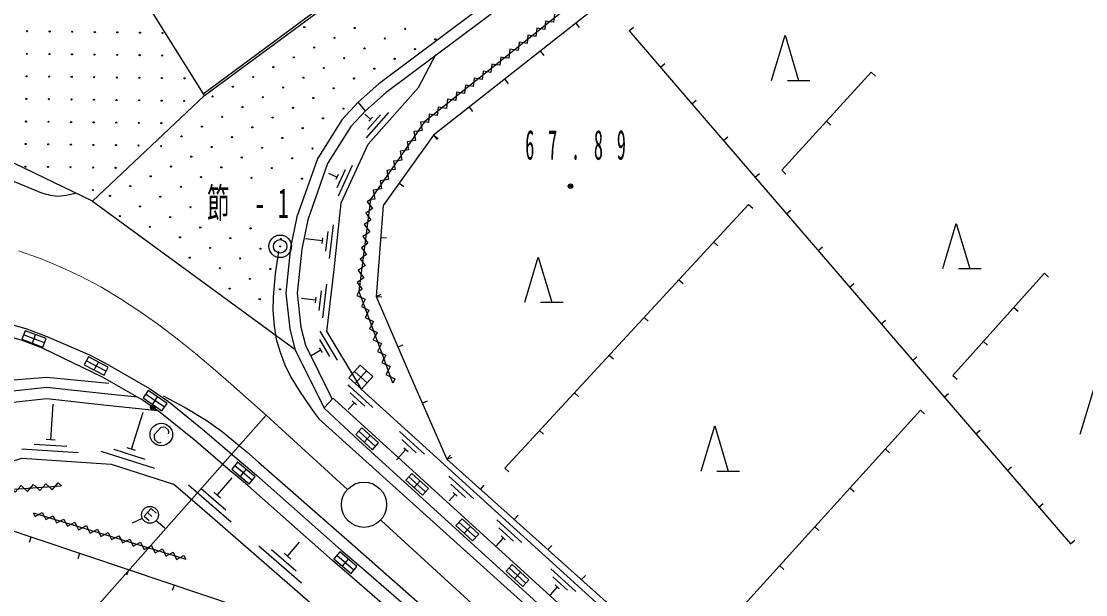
# Model space of a CAD drawing. Units: millimetres, scale not verified. Extents: x 40000 to 680000, y 20000 to 380000.
# Drawn here: x 441316 to 488496, y 293921 to 319318 of the extents above; entities that cross this region are included whole.
import ezdxf

# ---------------------------------------------------------------- set-up
doc = ezdxf.new("R2010")
doc.units = ezdxf.units.MM
doc.header["$LTSCALE"] = 1000
doc.linetypes.add('CHAIN', pattern=[18.5, 12, -1.5, 3.5, -1.5])
for name, color, linetype, lineweight in [('M-BGD', 7, 'Continuous', 25), ('M-BMK', 2, 'CHAIN', 13), ('M-BMK-SRVR', 3, 'Continuous', 25), ('M-STR-HTXT', 7, 'Continuous', 13), ('M-STR-STRC', 7, 'Continuous', 25)]:
    doc.layers.add(name, color=color, linetype=linetype, lineweight=lineweight)
doc.styles.add('ＭＳ ゴシック', font='')
doc.styles.get('ＭＳ ゴシック').set_extended_font_data('MS Gothic')

msp = doc.modelspace()

# ---------------------------------------------------------------- linework, layer by layer
at = {"layer": 'M-BGD'}
for p, q in [((449370, 316111), (464760, 327464)), ((449430, 316030), (464819, 327384)), ((444779, 323469), (449370, 316111)), ((467112, 321205), (459190, 314868)), ((467509, 320515), (459589, 314279)), ((465891, 319241), (466046, 319044)), ((468258, 318899), (468447, 319062)), ((468258, 318899), (471044, 315662)), ((464316, 318000), (464470, 317804)), ((469651, 317281), (469840, 317444)), ((478991, 317063), (475023, 312721)), ((478991, 317063), (479175, 316895)), ((462740, 316760), (462895, 316564)), ((475272, 316700), (476272, 316700)), ((449430, 316030), (449370, 316111)), ((456245, 315732), (455522, 314960)), ((456578, 315359), (456245, 315732)), ((471044, 315662), (471233, 315825)), ((471044, 315662), (471233, 315825)), ((471044, 315662), (487816, 296174)), ((456610, 315390), (455920, 314654)), ((456799, 314982), (456550, 315203)), ((457596, 315276), (456598, 314156)), ((457239, 315175), (456657, 314522)), ((461165, 315520), (461319, 315323)), ((455522, 314960), (454440, 313233)), ((456882, 315075), (456715, 314888)), ((459190, 314868), (456794, 311420)), ((477007, 314892), (477192, 314724)), ((455920, 314654), (454894, 313015)), ((459589, 314279), (457362, 311165)), ((459589, 314279), (459792, 314134)), ((459589, 314279), (459744, 314083)), ((472442, 314038), (472631, 314201)), ((454440, 313233), (453536, 310655)), ((454894, 313015), (454019, 310521)), ((455979, 312933), (455354, 311570)), ((455303, 312418), (454947, 312581)), ((455355, 312532), (455251, 312305)), ((455667, 312733), (455302, 311937)), ((473839, 312414), (474029, 312577)), ((475023, 312721), (475208, 312552)), ((458061, 312143), (458265, 311997)), ((456794, 311420), (456281, 307353)), ((444479, 311344), (453434, 304803)), ((457362, 311165), (457045, 307127)), ((473554, 311208), (462741, 299530)), ((473554, 311208), (473737, 311038)), ((475237, 310790), (475426, 310953)), ((453536, 310655), (453255, 309299)), ((454019, 310521), (453750, 309221)), ((454901, 310011), (454804, 309142)), ((455135, 310299), (454968, 308809)), ((454654, 309599), (453918, 309681)), ((454668, 309723), (454640, 309474)), ((457251, 309745), (457500, 309725)), ((472009, 309540), (472192, 309370)), ((453255, 309299), (453040, 307282)), ((453750, 309221), (453543, 307283)), ((476635, 309166), (476824, 309329)), ((486664, 308157), (482607, 303629)), ((482858, 308368), (483858, 308368)), ((486664, 308157), (486851, 307990)), ((454840, 307673), (454673, 306182)), ((470464, 307871), (470648, 307701)), ((478032, 307542), (478222, 307705)), ((453040, 307282), (453218, 305690)), ((453543, 307283), (453711, 305777)), ((454607, 307385), (454509, 306515)), ((456281, 307353), (457380, 304373)), ((457045, 307127), (457274, 307226)), ((454359, 306972), (453741, 307041)), ((454373, 307096), (454345, 306848)), ((457045, 307127), (458010, 304893)), ((457045, 307127), (457294, 307107)), ((464328, 306875), (465328, 306875)), ((468920, 306203), (469103, 306033)), ((485312, 306648), (485498, 306481)), ((453711, 305777), (453906, 304976)), ((479430, 305918), (479619, 306081)), ((442346, 305079), (441412, 305425)), ((441809, 305064), (441949, 305439)), ((453218, 305690), (453434, 304803)), ((454543, 305599), (455315, 304313)), ((454856, 305563), (456171, 303374)), ((453434, 304803), (454734, 302186)), ((453906, 304976), (455096, 302582)), ((454522, 304857), (454650, 304643)), ((454532, 305228), (454983, 304478)), ((458010, 304893), (458239, 304992)), ((458010, 304893), (458239, 304992)), ((458010, 304893), (458599, 303529)), ((483959, 305138), (484146, 304971)), ((454586, 304750), (454167, 304498)), ((457380, 304373), (457774, 303306)), ((467375, 304535), (467558, 304365)), ((480828, 304294), (481017, 304457)), ((445076, 303815), (444198, 304285)), ((444543, 303874), (444732, 304226)), ((445221, 304078), (446994, 303053)), ((446673, 302545), (444920, 303559)), ((456087, 303804), (456643, 303300)), ((456617, 303830), (456114, 303274)), ((456171, 303374), (456381, 303024)), ((458599, 303529), (460179, 299919)), ((482607, 303629), (482793, 303462)), ((442450, 303093), (439336, 302765)), ((445013, 302819), (442450, 303093)), ((446994, 303053), (447834, 302472)), ((455792, 303221), (455884, 303137)), ((455884, 303137), (456903, 302213)), ((456381, 303024), (489303, 273170)), ((442450, 302590), (439436, 302273)), ((444960, 302322), (442450, 302590)), ((446465, 302665), (445013, 302819)), ((447474, 301991), (446673, 302545)), ((447661, 302226), (446827, 302804)), ((447130, 302350), (447358, 302679)), ((447834, 302472), (449350, 301248)), ((454744, 302195), (455139, 302628)), ((455139, 302628), (455200, 302572)), ((455889, 302863), (456537, 302275)), ((455986, 302504), (456171, 302337)), ((459091, 302405), (459320, 302505)), ((465830, 302867), (466014, 302697)), ((482225, 302670), (482415, 302833)), ((442622, 300781), (442724, 302356)), ((447363, 302067), (444960, 302322)), ((446194, 300363), (446723, 302006)), ((448974, 300781), (447474, 301991)), ((454735, 302185), (454744, 302195)), ((456076, 300943), (454735, 302185)), ((456079, 302420), (455805, 302118)), ((481170, 302098), (471801, 291765)), ((481170, 302098), (481355, 301930)), ((454375, 301890), (454508, 301710)), ((454508, 301710), (471378, 286522)), ((449350, 301248), (450971, 299861)), ((456413, 301313), (456144, 301017)), ((456144, 301017), (456883, 300344)), ((456278, 301165), (457018, 300492)), ((457152, 300640), (456413, 301313)), ((458079, 301147), (459190, 300139)), ((464286, 301198), (464469, 301028)), ((483623, 301046), (483812, 301209)), ((443330, 300485), (441883, 300578)), ((442822, 300768), (442423, 300793)), ((450571, 299413), (448942, 300807)), ((456783, 300976), (456513, 300681)), ((456883, 300344), (457152, 300640)), ((458176, 300789), (458824, 300201)), ((443838, 300201), (441343, 300362)), ((447231, 299504), (444851, 300270)), ((446808, 299903), (445428, 300347)), ((446385, 300302), (446004, 300425)), ((451315, 300244), (451833, 299790)), ((458366, 300347), (457949, 299887)), ((458273, 300431), (458458, 300263)), ((460179, 299919), (460346, 300105)), ((479609, 300376), (479794, 300208)), ((451204, 299270), (450775, 299633)), ((450971, 299861), (451439, 299464)), ((451833, 299790), (455858, 296263)), ((460179, 299919), (460408, 300019)), ((460179, 299919), (490039, 273262)), ((450969, 299076), (450571, 299413)), ((451031, 299155), (451290, 299460)), ((451048, 299141), (451417, 298829)), ((451546, 298981), (451204, 299270)), ((451675, 299134), (451361, 299400)), ((451417, 298829), (451675, 299134)), ((458632, 299294), (458363, 298998)), ((458497, 299146), (459237, 298473)), ((459371, 298621), (458632, 299294)), ((460259, 299169), (461371, 298162)), ((462741, 299530), (462924, 299360)), ((472152, 299395), (473152, 299395)), ((485021, 299422), (485210, 299585)), ((440352, 298552), (443081, 298736)), ((449328, 297720), (448062, 298817)), ((449641, 297978), (448727, 298770)), ((449999, 298329), (450668, 299102)), ((458363, 298998), (459102, 298325)), ((459002, 298958), (458732, 298662)), ((460357, 298811), (461005, 298224)), ((461672, 298586), (461839, 298772)), ((478047, 298654), (478232, 298486)), ((449836, 298140), (449287, 298615)), ((450031, 298301), (449848, 298460)), ((450150, 298198), (450031, 298301)), ((459102, 298325), (459371, 298621)), ((460546, 298369), (460276, 298071)), ((460454, 298453), (460639, 298285)), ((461913, 286818), (449328, 297720)), ((450617, 297133), (449641, 297978)), ((450383, 297666), (449836, 298140)), ((486418, 297798), (486608, 297961)), ((441846, 297548), (447167, 295935)), ((446678, 297303), (446223, 297096)), ((446909, 297558), (447098, 297387)), ((460851, 297275), (460582, 296980)), ((461591, 296603), (460851, 297275)), ((462387, 297240), (463498, 296232)), ((463165, 297253), (463332, 297440)), ((446065, 295024), (439576, 297199)), ((447301, 297210), (447677, 296880)), ((460582, 296980), (461322, 296307)), ((460716, 297128), (461456, 296455)), ((461221, 296939), (460952, 296643)), ((462484, 296882), (463132, 296294)), ((476486, 296932), (476671, 296764)), ((441739, 296474), (441660, 296237)), ((461322, 296307), (461591, 296603)), ((462674, 296440), (462357, 296090)), ((462581, 296524), (462767, 296356)), ((487816, 296174), (488006, 296337)), ((447168, 295935), (448605, 295499)), ((453736, 294431), (451846, 296068)), ((453503, 294964), (452407, 295913)), ((453118, 295627), (453652, 296243)), ((455858, 296263), (460379, 292292)), ((464658, 295920), (464825, 296107)), ((443902, 295749), (443823, 295512)), ((453270, 295496), (452967, 295758)), ((455432, 295816), (455172, 295512)), ((455172, 295512), (455932, 294862)), ((456062, 295014), (455302, 295664)), ((456192, 295166), (455432, 295816)), ((455552, 295187), (455812, 295491)), ((446065, 295024), (445986, 294787)), ((446065, 295024), (445986, 294787)), ((453363, 292579), (446065, 295024)), ((455932, 294862), (456192, 295166)), ((463070, 295257), (462801, 294961)), ((462801, 294961), (463541, 294288)), ((462936, 295109), (463676, 294436)), ((463810, 294584), (463070, 295257)), ((463440, 294920), (463171, 294625)), ((464781, 295070), (465892, 294062)), ((474924, 295210), (475109, 295042)), ((463541, 294288), (463810, 294584)), ((464878, 294712), (465526, 294124)), ((466151, 294587), (466318, 294774)), ((448089, 294346), (448009, 294109)), ((465067, 294270), (464752, 293922)), ((464975, 294354), (465160, 294186))]:
    msp.add_line(p, q, dxfattribs=at)
for points in [[(465756, 322980), (457166, 316554), (456245, 315732)], [(466056, 322579), (457483, 316167), (456578, 315359)], [(464945, 319639), (464905, 319273), (464730, 319300), (464555, 319326), (464514, 318961), (464339, 318987), (464165, 319014), (464124, 318648), (463949, 318675), (463774, 318702), (463733, 318336), (463559, 318363), (463384, 318389), (463343, 318024), (463168, 318050), (462976, 318080), (462931, 317678), (462739, 317707), (462564, 317733), (462523, 317368), (462348, 317394), (462173, 317421), (462133, 317056), (461958, 317082), (461783, 317109), (461742, 316743), (461567, 316770), (461392, 316796), (461352, 316431), (461177, 316457), (461002, 316484), (460961, 316119), (460786, 316145), (460611, 316172), (460571, 315806), (460396, 315833), (460204, 315862), (460159, 315460), (459966, 315489), (459792, 315516), (459751, 315150), (459576, 315177), (459401, 315203), (459360, 314838), (459186, 314864)], [(474572, 316700), (475172, 318700), (475772, 316700)], [(454856, 305563), (455184, 308330), (455497, 311281), (456689, 313881), (458919, 316385), (459688, 317846)], [(449430, 316030), (444479, 311344), (441020, 313019), (437887, 313369), (435385, 313469), (430755, 313027), (426921, 312420), (421349, 310932), (417267, 309457)], [(459190, 314868), (459015, 314844), (459080, 314482), (458905, 314457), (458712, 314431), (458784, 314033), (458591, 314006), (458416, 313981), (458481, 313620), (458306, 313595), (458113, 313568), (458185, 313170), (457992, 313144), (457817, 313119), (457882, 312757), (457707, 312733), (457514, 312706), (457586, 312308), (457393, 312281), (457218, 312257), (457283, 311895), (457107, 311871), (456915, 311844), (456986, 311446), (456794, 311419)], [(443708, 311691), (443313, 311601), (442917, 311565), (442617, 311600), (442228, 311708), (441089, 312172), (439934, 312581), (439155, 312776), (438265, 312940), (437199, 313072), (436003, 313166), (435390, 313204)], [(456794, 311420), (456650, 311317), (456876, 311027), (456732, 310924), (456588, 310821), (456813, 310531), (456669, 310428), (456511, 310315), (456759, 309995), (456600, 309882), (456456, 309779), (456682, 309489), (456538, 309386), (456394, 309283), (456619, 308993), (456475, 308890), (456331, 308787), (456556, 308497), (456412, 308394), (456254, 308281), (456502, 307961), (456344, 307848), (456200, 307746), (456425, 307455), (456281, 307352)], [(482158, 308368), (482758, 310368), (483358, 308368)], [(452719, 309129), (452572, 308140), (452476, 307110), (452468, 306508), (452518, 305808), (452618, 305244), (452783, 304665), (453002, 304103), (453267, 303562), (453641, 302933), (454153, 302193), (454375, 301890)], [(463628, 306875), (464228, 308875), (464828, 306875)], [(426473, 306874), (427452, 307047), (429496, 307326), (430504, 307381), (432556, 307357), (433540, 307313), (435600, 307051), (436577, 306889), (438566, 306494), (439543, 306263), (441512, 305708), (442453, 305359), (444336, 304551), (445218, 304080)], [(456281, 307353), (456192, 307179), (456560, 307010), (456471, 306837), (456391, 306679), (456725, 306525), (456644, 306368), (456556, 306194), (456923, 306025), (456835, 305852), (456754, 305694), (457088, 305540), (457008, 305382), (456919, 305209), (457287, 305040), (457198, 304866), (457110, 304693), (457477, 304524), (457388, 304350)], [(444920, 303559), (442259, 304844), (441327, 305190), (439415, 305728), (438440, 305959), (436485, 306347), (435511, 306509), (433509, 306764), (432532, 306808), (430529, 306831), (429531, 306777), (427546, 306505), (426579, 306334), (424640, 305839), (423680, 305547), (421808, 304899), (420852, 304549), (418970, 303869), (418030, 303529), (416149, 302849), (415834, 302736)], [(457380, 304373), (457292, 304200), (457659, 304030), (457570, 303857), (457474, 303668), (457875, 303483), (457778, 303294)], [(428128, 298124), (433375, 301091), (436125, 302385), (439284, 303298), (442449, 303549), (445194, 303289)], [(488251, 301030), (488851, 303030), (489451, 301030)], [(447597, 302722), (448572, 302206), (449516, 301644), (450218, 301142), (450920, 300577), (451315, 300244)], [(455200, 302572), (500913, 260973), (501650, 260296)], [(471452, 299395), (472052, 301395), (472652, 299395)], [(500508, 260530), (456816, 300270), (456076, 300943)], [(425120, 292199), (437711, 298808), (441341, 299961), (445297, 299707), (448062, 298817)], [(451361, 299400), (450904, 299786), (450646, 299481), (451048, 299141)], [(451439, 299464), (451740, 299210), (455497, 295892), (456258, 295242), (460054, 291947), (460808, 291301), (464576, 288006), (465325, 287347), (469018, 284061), (469648, 283452), (473592, 279925), (474251, 279340), (475754, 277980), (476493, 277296), (477950, 275926), (478650, 275256), (480112, 273880), (480824, 273195), (482284, 271818), (483014, 271133)], [(440352, 298552), (440493, 298418), (440759, 298723), (440900, 298589), (441042, 298455), (441308, 298760), (441449, 298626), (441590, 298492), (441856, 298796), (441998, 298663), (442139, 298529), (442405, 298833), (442547, 298700), (442688, 298566), (442954, 298870), (443095, 298737)], [(482602, 270696), (480409, 272762), (479700, 273444), (478236, 274822), (477538, 275490), (476085, 276856), (475351, 277536), (473851, 278892), (473192, 279478), (469232, 283020), (468609, 283623), (464928, 286897), (464181, 287554), (460417, 290845), (459661, 291493), (455867, 294786), (455104, 295439), (451352, 298752), (450969, 299076)], [(447292, 297535), (447070, 297736), (446768, 297403), (446990, 297201)], [(441846, 297548), (441924, 297389), (442248, 297562), (442325, 297403), (442402, 297244), (442726, 297417), (442803, 297258), (442881, 297099), (443205, 297272), (443282, 297113), (443359, 296954), (443683, 297127), (443760, 296968), (443845, 296793), (444202, 296983), (444287, 296808), (444364, 296649), (444688, 296822), (444765, 296663), (444842, 296504), (445167, 296677), (445244, 296518), (445321, 296359), (445645, 296532), (445722, 296373), (445799, 296214), (446124, 296387), (446201, 296228), (446278, 296069), (446602, 296242), (446679, 296083), (446756, 295924), (447081, 296097), (447158, 295938)], [(447168, 295935), (447245, 295776), (447569, 295949), (447646, 295790), (447723, 295631), (448047, 295804), (448125, 295645), (448202, 295486), (448526, 295659), (448603, 295500)]]:
    msp.add_lwpolyline(points, dxfattribs=at)
for points in [[(442416, 305266), (441481, 305613), (441342, 305238), (442276, 304891)], [(445171, 303992), (444293, 304461), (444104, 304108), (444982, 303639)], [(455836, 303526), (456339, 304082), (456895, 303578), (456392, 303022)], [(447775, 302391), (446941, 302968), (446713, 302639), (447547, 302062)]]:
    msp.add_lwpolyline(points, close=True, dxfattribs=at)
for centre, radius in [((453860, 319056), 25), ((456095, 319022), 25), ((458331, 318987), 25), ((441575, 318881), 25), ((442575, 318869), 25), ((443575, 318856), 25), ((444575, 318843), 25), ((445575, 318830), 25), ((446575, 318817), 25), ((447575, 318804), 25), ((455194, 318588), 25), ((457430, 318554), 25), ((459666, 318519), 25), ((454293, 318155), 25), ((456529, 318120), 25), ((458764, 318086), 25), ((441563, 317881), 25), ((442562, 317869), 25), ((443562, 317856), 25), ((444562, 317843), 25), ((445562, 317830), 25), ((446562, 317817), 25), ((447562, 317804), 25), ((453392, 317722), 25), ((455627, 317687), 25), ((457863, 317653), 25), ((452490, 317289), 25), ((454726, 317254), 25), ((456962, 317219), 25), ((441550, 316882), 25), ((442550, 316869), 25), ((443550, 316856), 25), ((444549, 316843), 25), ((445549, 316830), 25), ((446549, 316817), 25), ((447549, 316804), 25), ((448549, 316792), 25), ((451589, 316855), 25), ((453825, 316821), 25), ((456061, 316786), 25), ((450688, 316422), 25), ((452924, 316387), 25), ((455159, 316353), 25), ((441537, 315882), 25), ((442537, 315869), 25), ((443537, 315856), 25), ((444537, 315843), 25), ((445536, 315830), 25), ((446536, 315817), 25), ((447536, 315804), 25), ((448536, 315792), 25), ((449787, 315989), 25), ((452022, 315954), 25), ((454258, 315919), 25), ((451121, 315521), 25), ((453357, 315486), 25), ((455593, 315451), 25), ((441524, 314882), 25), ((442524, 314869), 25), ((443524, 314856), 25), ((444524, 314843), 25), ((445524, 314830), 25), ((446524, 314817), 25), ((447523, 314805), 25), ((450220, 315087), 25), ((452456, 315053), 25), ((454691, 315018), 25), ((448417, 314221), 25), ((449319, 314654), 25), ((451554, 314619), 25), ((453790, 314585), 25), ((441511, 313882), 25), ((442511, 313869), 25), ((443511, 313856), 25), ((444511, 313843), 25), ((445511, 313830), 25), ((446511, 313817), 25), ((447516, 313788), 25), ((449752, 313753), 25), ((450653, 314186), 25), ((452889, 314152), 25), ((448851, 313320), 25), ((451086, 313285), 25), ((451988, 313718), 25), ((454223, 313684), 25), ((441498, 312882), 25), ((442498, 312869), 25), ((443498, 312856), 25), ((444498, 312843), 25), ((445498, 312830), 25), ((447949, 312886), 25), ((450185, 312852), 25), ((452421, 312817), 25), ((453322, 313250), 25), ((447048, 312453), 25), ((449284, 312418), 25), ((451520, 312384), 25), ((453756, 312349), 25), ((444485, 311843), 25), ((446147, 312020), 25), ((448383, 311985), 25), ((465661, 312017), 100), ((465661, 312017), 60), ((465661, 312017), 20), ((445246, 311586), 25), ((447481, 311552), 25), ((446580, 311118), 25), ((448816, 311084), 25), ((445679, 310685), 25), ((447915, 310650), 25), ((447013, 310217), 25), ((449249, 310183), 25), ((451485, 310148), 25), ((448348, 309749), 25), ((450584, 309715), 25), ((452791, 309350), 500), ((452791, 309350), 300), ((452820, 309680), 25), ((449683, 309281), 25), ((451918, 309247), 25), ((452791, 309350), 20), ((448781, 308848), 25), ((451017, 308813), 25), ((450116, 308380), 25), ((452352, 308345), 25), ((451450, 307912), 25), ((450549, 307479), 25), ((452785, 307444), 25), ((451884, 307011), 25), ((447150, 302227), 100), ((447150, 302227), 60), ((447150, 302227), 20), ((447020, 297458), 375)]:
    msp.add_circle(centre, radius, dxfattribs=at)
at = {"layer": 'M-BMK'}
for p, q in [((452165, 301879), (455783, 298569)), ((457263, 297214), (489916, 267335))]:
    msp.add_line(p, q, dxfattribs=at)
msp.add_lwpolyline([(441190, 309149), (442126, 308820), (443042, 308448), (443935, 308032), (444838, 307553), (445716, 307031), (446571, 306471), (447407, 305877), (448226, 305255), (449030, 304608), (449824, 303943), (450609, 303263), (451389, 302573), (452165, 301879)], dxfattribs=at)
at = {"layer": 'M-BMK-SRVR'}
msp.add_circle((456507, 297904), 1000, dxfattribs=at)
at = {"layer": 'M-STR-HTXT'}
msp.add_line((452165, 301879), (430367, 277258), dxfattribs=at)
at = {"layer": 'M-STR-STRC'}
msp.add_lwpolyline([(447846, 301042), (447857, 301113), (447838, 301212), (447704, 301332), (447605, 301342), (447507, 301323), (447211, 300996), (447202, 300897), (447221, 300799), (447355, 300678), (447441, 300654), (447511, 300671)], dxfattribs=at)
msp.add_circle((447522, 301012), 500, dxfattribs=at)

# ---------------------------------------------------------------- texts
at = {"layer": 'M-BGD', "char_height": 1320, "attachment_point": 7, "style": 'ＭＳ ゴシック'}
for s, insert in [('\\T2.51;\\W0.45;67.89', (463653, 313167)), ('\\T2.11;\\W0.55;節-1', (449551, 310468))]:
    msp.add_mtext(s, dxfattribs=dict(at, insert=insert))

doc.saveas('drawing.dxf')
